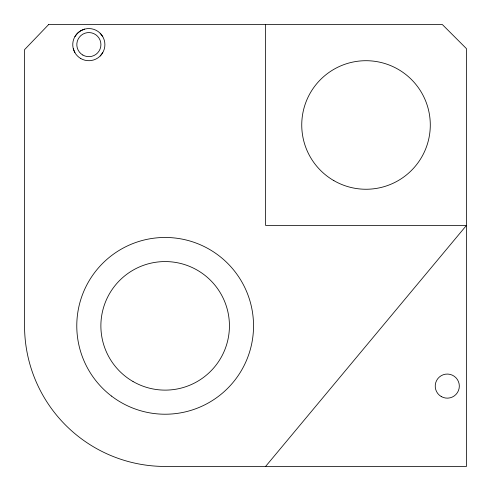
<?xml version="1.0" encoding="UTF-8"?>
<svg xmlns="http://www.w3.org/2000/svg" width="491" height="491" viewBox="0 0 491 491"><rect width="100%" height="100%" fill="white"/><g stroke="black" fill="none" stroke-linecap="round" stroke-linejoin="round"><path stroke-width="0.74" d="M74.908 36.604L77.461 33.271L80.794 30.718L84.667 29.116M100.189 55.999L102.742 52.672M265.588 466.45L466.45 225.412L265.588 225.412L265.588 24.55M100.189 33.271L102.742 36.604M73.306 48.793L74.908 52.672M48.652 24.55L24.55 49.659L24.55 325.846A140.604 140.604 0 0 0 165.154 466.45L466.45 466.45L466.45 48.652L442.348 24.55L48.652 24.55M111.5 396.071A88.38 88.38 0 0 0 252.804 337.2A88.38 88.38 0 0 0 131.165 244.266A88.38 88.38 0 0 0 111.5 396.071M133.018 381.513A64.278 64.278 0 0 0 229.432 325.846A64.278 64.278 0 0 0 133.018 270.179A64.278 64.278 0 0 0 133.018 381.513M333.88 180.645A64.278 64.278 0 0 0 430.294 124.984A64.278 64.278 0 0 0 333.88 69.317A64.278 64.278 0 0 0 333.88 180.645M441.249 396.544A12.054 12.054 0 0 0 459.33 386.104A12.054 12.054 0 0 0 441.249 375.67A12.054 12.054 0 0 0 441.249 396.544M80.794 58.552A16.068 16.068 0 0 0 104.896 44.638A16.068 16.068 0 0 0 80.794 30.718A16.068 16.068 0 0 0 80.794 58.552M82.838 55.053A12.054 12.054 0 0 0 100.919 44.62A12.054 12.054 0 0 0 82.838 34.18A12.054 12.054 0 0 0 82.838 55.053"/></g></svg>
